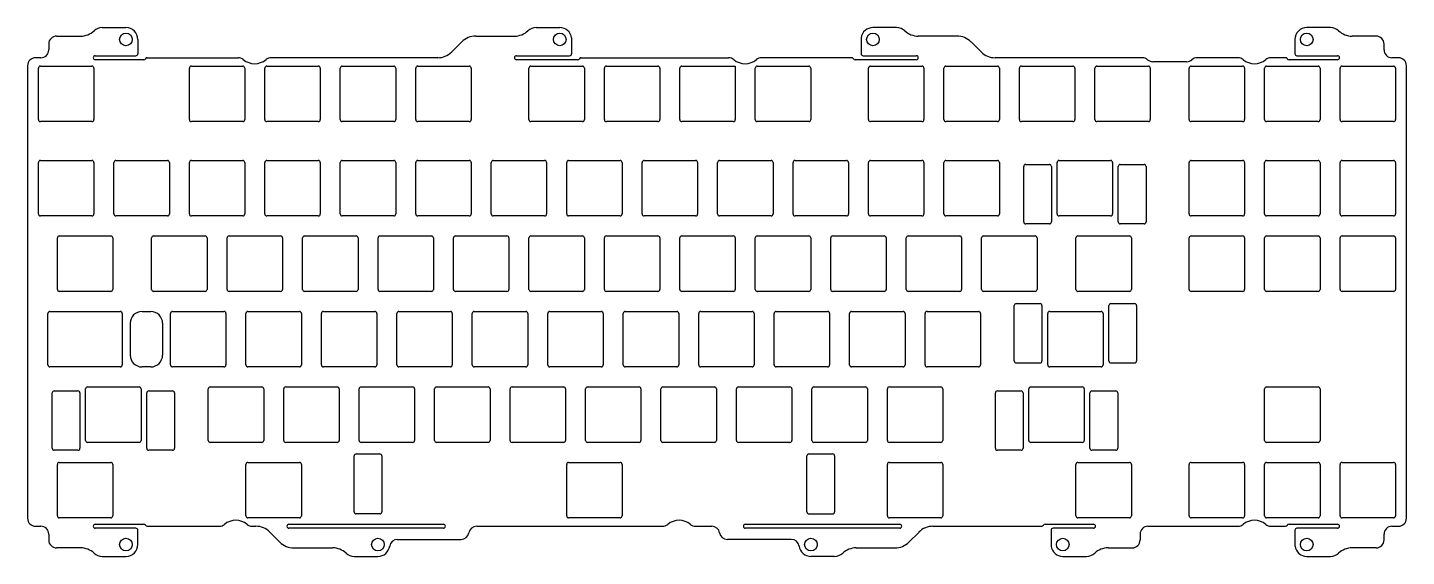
# Model space of a CAD drawing. Extents: x 0 to 348, y -126 to 7.
import ezdxf

# ---------------------------------------------------------------- set-up
doc = ezdxf.new("R2010")
doc.units = 0
doc.layers.get('0').update_dxf_attribs({"linetype": 'continuous'})

# ---------------------------------------------------------------- blocks, each defined once
blk = doc.blocks.new('FACEFEAT')
at = {"color": 0}
for p, q in [((18.61, 7.21), (24.61, 7.21)), ((128.15, 7.21), (134.15, 7.21)), ((219.19, 7.21), (213.19, 7.21)), ((328.73, 7.21), (322.73, 7.21)), ((7.11, 5.06), (13.16, 5.06)), ((27.61, 4.21), (27.61, 0.6)), ((106.85, 1.07), (109.38, 3.6)), ((112.91, 5.06), (122.7, 5.06)), ((137.12, 4.63), (137.12, 0.6)), ((210.22, 4.63), (210.22, 0.6)), ((234.42, 5.06), (224.64, 5.06)), ((240.49, 1.07), (237.96, 3.6)), ((319.73, 4.21), (319.73, 0.6)), ((340.23, 5.06), (334.18, 5.06)), ((5.11, 3.06), (5.11, 1.6)), ((16.85, 0.1), (27.11, 0.1)), ((123.2, 0.1), (136.62, 0.1)), ((210.72, 0.1), (224.14, 0.1)), ((320.23, 0.1), (330.49, 0.1)), ((342.23, 1.6), (342.23, 3.06)), ((-0.23, -2.4), (-0.23, -116.66)), ((3.11, -0.4), (1.77, -0.4)), ((2.52, -16.02), (2.52, -3.02)), ((3.02, -2.52), (16.02, -2.52)), ((16.52, -3.02), (16.52, -16.02)), ((29.11, -0.9), (16.85, -0.9)), ((29.98, -0.4), (52.95, -0.4)), ((40.62, -16.02), (40.62, -3.02)), ((41.12, -2.52), (54.12, -2.52)), ((54.62, -3.02), (54.62, -16.02)), ((59.67, -16.02), (59.67, -3.02)), ((60.17, -2.52), (73.17, -2.52)), ((103.31, -0.4), (61.27, -0.4)), ((73.67, -3.02), (73.67, -16.02)), ((78.72, -16.02), (78.72, -3.02)), ((79.22, -2.52), (92.22, -2.52)), ((92.72, -3.02), (92.72, -16.02)), ((97.78, -16.02), (97.78, -3.02)), ((98.28, -2.52), (111.28, -2.52)), ((111.78, -3.02), (111.78, -16.02)), ((138.65, -0.9), (123.2, -0.9)), ((126.35, -16.02), (126.35, -3.02)), ((126.85, -2.52), (139.85, -2.52)), ((139.52, -0.4), (176.77, -0.4)), ((140.35, -3.02), (140.35, -16.02)), ((145.4, -16.02), (145.4, -3.02)), ((145.9, -2.52), (158.9, -2.52)), ((159.4, -3.02), (159.4, -16.02)), ((164.45, -16.02), (164.45, -3.02)), ((164.95, -2.52), (178.45, -2.52)), ((178.45, -2.52), (178.45, -16.02)), ((183.5, -16.02), (183.5, -3.02)), ((184, -2.52), (197, -2.52)), ((207.82, -0.4), (185.09, -0.4)), ((197.5, -3.02), (197.5, -16.02)), ((224.14, -0.9), (208.69, -0.9)), ((212.07, -16.02), (212.07, -3.02)), ((212.57, -2.52), (225.57, -2.52)), ((226.07, -3.02), (226.07, -16.02)), ((231.12, -16.02), (231.12, -3.02)), ((231.62, -2.52), (244.62, -2.52)), ((281.22, -0.4), (244.03, -0.4)), ((245.12, -3.02), (245.12, -16.02)), ((250.18, -16.02), (250.18, -3.02)), ((250.68, -2.52), (263.68, -2.52)), ((264.18, -3.02), (264.18, -16.02)), ((269.23, -16.02), (269.23, -3.02)), ((269.73, -2.52), (282.73, -2.52)), ((283.23, -3.02), (283.23, -16.02)), ((292.4, -1.4), (283.86, -1.4)), ((293.04, -16.02), (293.04, -3.02)), ((293.54, -2.52), (306.54, -2.52)), ((305.36, -0.4), (295.04, -0.4)), ((307.04, -3.02), (307.04, -16.02)), ((312.09, -16.02), (312.09, -3.02)), ((312.59, -2.52), (325.59, -2.52)), ((317.39, -0.4), (313.68, -0.4)), ((330.49, -0.9), (318.25, -0.9)), ((326.09, -3.02), (326.09, -16.02)), ((331.14, -16.02), (331.14, -3.02)), ((331.64, -2.52), (344.64, -2.52)), ((345.89, -0.4), (344.23, -0.4)), ((345.14, -3.02), (345.14, -16.02)), ((347.89, -116.66), (347.89, -2.4)), ((16.02, -16.53), (3.02, -16.53)), ((54.12, -16.53), (41.12, -16.53)), ((73.17, -16.53), (60.17, -16.53)), ((92.22, -16.53), (79.22, -16.53)), ((111.28, -16.53), (98.28, -16.53)), ((139.85, -16.53), (126.85, -16.53)), ((158.9, -16.53), (145.9, -16.53)), ((177.95, -16.53), (164.95, -16.53)), ((197, -16.53), (184, -16.53)), ((225.57, -16.53), (212.57, -16.53)), ((244.62, -16.53), (231.62, -16.53)), ((263.68, -16.53), (250.68, -16.53)), ((282.73, -16.53), (269.73, -16.53)), ((306.54, -16.53), (293.54, -16.53)), ((325.59, -16.53), (312.59, -16.53)), ((344.64, -16.53), (331.64, -16.53)), ((2.52, -39.84), (2.52, -26.84)), ((3.02, -26.34), (16.02, -26.34)), ((16.52, -26.84), (16.52, -39.84)), ((21.57, -39.84), (21.57, -26.84)), ((22.07, -26.34), (35.08, -26.34)), ((35.58, -26.84), (35.58, -39.84)), ((40.62, -39.84), (40.62, -26.84)), ((41.12, -26.34), (54.12, -26.34)), ((54.62, -26.84), (54.62, -39.84)), ((59.67, -39.84), (59.67, -26.84)), ((60.17, -26.34), (73.17, -26.34)), ((73.67, -26.84), (73.67, -39.84)), ((78.72, -39.84), (78.72, -26.84)), ((79.22, -26.34), (92.22, -26.34)), ((92.72, -26.84), (92.72, -39.84)), ((97.78, -39.84), (97.78, -26.84)), ((98.28, -26.34), (111.28, -26.34)), ((111.78, -26.84), (111.78, -39.84)), ((116.83, -39.84), (116.83, -26.84)), ((117.33, -26.34), (130.32, -26.34)), ((130.82, -26.84), (130.82, -39.84)), ((135.88, -39.84), (135.88, -26.84)), ((136.38, -26.34), (149.38, -26.34)), ((149.88, -26.84), (149.88, -39.84)), ((154.93, -39.84), (154.93, -26.84)), ((155.43, -26.34), (168.43, -26.34)), ((168.93, -26.84), (168.93, -39.84)), ((173.97, -39.84), (173.97, -26.84)), ((174.47, -26.34), (187.47, -26.34)), ((187.97, -26.84), (187.97, -39.84)), ((193.03, -39.84), (193.03, -26.84)), ((193.53, -26.34), (206.53, -26.34)), ((207.02, -26.84), (207.02, -39.84)), ((212.07, -39.84), (212.07, -26.84)), ((212.57, -26.34), (225.57, -26.34)), ((226.07, -26.84), (226.07, -39.84)), ((231.12, -39.84), (231.12, -26.84)), ((231.62, -26.34), (244.62, -26.34)), ((245.12, -26.84), (245.12, -39.84)), ((251.26, -41.84), (251.26, -27.84)), ((251.76, -27.34), (257.76, -27.34)), ((258.26, -27.84), (258.26, -41.84)), ((259.7, -39.84), (259.7, -26.84)), ((260.2, -26.34), (273.2, -26.34)), ((273.7, -26.84), (273.7, -39.84)), ((275.14, -41.84), (275.14, -27.84)), ((275.64, -27.34), (281.64, -27.34)), ((282.14, -27.84), (282.14, -41.84)), ((293.04, -39.84), (293.04, -26.84)), ((293.54, -26.34), (306.54, -26.34)), ((307.04, -26.84), (307.04, -39.84)), ((312.09, -39.84), (312.09, -26.84)), ((312.59, -26.34), (325.59, -26.34)), ((326.09, -26.84), (326.09, -39.84)), ((331.14, -39.84), (331.14, -26.84)), ((331.64, -26.34), (344.64, -26.34)), ((345.14, -26.84), (345.14, -39.84)), ((16.02, -40.34), (3.02, -40.34)), ((35.08, -40.34), (22.07, -40.34)), ((54.12, -40.34), (41.12, -40.34)), ((73.17, -40.34), (60.17, -40.34)), ((92.22, -40.34), (79.22, -40.34)), ((111.28, -40.34), (98.28, -40.34)), ((130.32, -40.34), (117.33, -40.34)), ((149.38, -40.34), (136.38, -40.34)), ((168.43, -40.34), (155.43, -40.34)), ((187.47, -40.34), (174.47, -40.34)), ((206.53, -40.34), (193.53, -40.34)), ((225.57, -40.34), (212.57, -40.34)), ((244.62, -40.34), (231.62, -40.34)), ((273.2, -40.34), (260.2, -40.34)), ((306.54, -40.34), (293.54, -40.34)), ((325.59, -40.34), (312.59, -40.34)), ((344.64, -40.34), (331.64, -40.34)), ((257.76, -42.34), (251.76, -42.34)), ((281.64, -42.34), (275.64, -42.34)), ((7.29, -58.89), (7.29, -45.89)), ((7.79, -45.39), (20.79, -45.39)), ((21.29, -45.89), (21.29, -58.89)), ((31.1, -58.89), (31.1, -45.89)), ((31.6, -45.39), (44.6, -45.39)), ((45.1, -45.89), (45.1, -58.89)), ((50.15, -58.89), (50.15, -45.89)), ((50.65, -45.39), (63.65, -45.39)), ((64.15, -45.89), (64.15, -58.89)), ((69.2, -58.89), (69.2, -45.89)), ((69.7, -45.39), (82.7, -45.39)), ((83.2, -45.89), (83.2, -58.89)), ((88.25, -58.89), (88.25, -45.89)), ((88.75, -45.39), (101.75, -45.39)), ((102.25, -45.89), (102.25, -58.89)), ((107.3, -58.89), (107.3, -45.89)), ((107.8, -45.39), (120.8, -45.39)), ((121.3, -45.89), (121.3, -58.89)), ((126.35, -58.89), (126.35, -45.89)), ((126.85, -45.39), (139.85, -45.39)), ((140.35, -45.89), (140.35, -58.89)), ((145.4, -58.89), (145.4, -45.89)), ((145.9, -45.39), (158.9, -45.39)), ((159.4, -45.89), (159.4, -58.89)), ((164.45, -58.89), (164.45, -45.89)), ((164.95, -45.39), (177.95, -45.39)), ((178.45, -45.89), (178.45, -58.89)), ((183.5, -58.89), (183.5, -45.89)), ((184, -45.39), (197, -45.39)), ((197.5, -45.89), (197.5, -58.89)), ((202.55, -58.89), (202.55, -45.89)), ((203.05, -45.39), (216.05, -45.39)), ((216.55, -45.89), (216.55, -58.89)), ((221.6, -58.89), (221.6, -45.89)), ((222.1, -45.39), (235.1, -45.39)), ((235.6, -45.89), (235.6, -58.89)), ((240.65, -58.89), (240.65, -45.89)), ((241.15, -45.39), (254.15, -45.39)), ((254.65, -45.89), (254.65, -58.89)), ((264.46, -58.89), (264.46, -45.89)), ((264.96, -45.39), (277.96, -45.39)), ((278.46, -45.89), (278.46, -58.89)), ((293.04, -58.89), (293.04, -45.89)), ((293.54, -45.39), (306.54, -45.39)), ((307.04, -45.89), (307.04, -58.89)), ((312.09, -58.89), (312.09, -45.89)), ((312.59, -45.39), (325.59, -45.39)), ((326.09, -45.89), (326.09, -58.89)), ((331.14, -58.89), (331.14, -45.89)), ((331.64, -45.39), (344.64, -45.39)), ((345.14, -45.89), (345.14, -58.89)), ((20.79, -59.39), (7.79, -59.39)), ((44.6, -59.39), (31.6, -59.39)), ((63.65, -59.39), (50.65, -59.39)), ((82.7, -59.39), (69.7, -59.39)), ((101.75, -59.39), (88.75, -59.39)), ((120.8, -59.39), (107.8, -59.39)), ((139.85, -59.39), (126.85, -59.39)), ((158.9, -59.39), (145.9, -59.39)), ((177.95, -59.39), (164.95, -59.39)), ((197, -59.39), (184, -59.39)), ((216.05, -59.39), (203.05, -59.39)), ((235.1, -59.39), (222.1, -59.39)), ((254.15, -59.39), (241.15, -59.39)), ((249.38, -62.44), (255.38, -62.44)), ((277.96, -59.39), (264.96, -59.39)), ((273.26, -62.44), (279.26, -62.44)), ((306.54, -59.39), (293.54, -59.39)), ((325.59, -59.39), (312.59, -59.39)), ((344.64, -59.39), (331.64, -59.39)), ((4.91, -77.94), (4.91, -64.94)), ((5.41, -64.44), (23.17, -64.44)), ((23.67, -64.94), (23.67, -77.94)), ((28.67, -64.44), (30.86, -64.44)), ((35.86, -77.94), (35.86, -64.94)), ((36.36, -64.44), (49.36, -64.44)), ((49.86, -64.94), (49.86, -77.94)), ((54.91, -77.94), (54.91, -64.94)), ((55.41, -64.44), (68.41, -64.44)), ((68.91, -64.94), (68.91, -77.94)), ((73.96, -77.94), (73.96, -64.94)), ((74.46, -64.44), (87.46, -64.44)), ((87.96, -64.94), (87.96, -77.94)), ((93.01, -77.94), (93.01, -64.94)), ((93.51, -64.44), (106.51, -64.44)), ((107.01, -64.94), (107.01, -77.94)), ((112.06, -77.94), (112.06, -64.94)), ((112.56, -64.44), (125.56, -64.44)), ((126.06, -64.94), (126.06, -77.94)), ((131.11, -77.94), (131.11, -64.94)), ((131.61, -64.44), (144.61, -64.44)), ((145.11, -64.94), (145.11, -77.94)), ((150.16, -77.94), (150.16, -64.94)), ((150.66, -64.44), (163.66, -64.44)), ((164.16, -64.94), (164.16, -77.94)), ((169.21, -77.94), (169.21, -64.94)), ((169.71, -64.44), (182.71, -64.44)), ((183.21, -64.94), (183.21, -77.94)), ((188.26, -77.94), (188.26, -64.94)), ((188.76, -64.44), (201.76, -64.44)), ((202.26, -64.94), (202.26, -77.94)), ((207.31, -77.94), (207.31, -64.94)), ((207.81, -64.44), (220.81, -64.44)), ((221.31, -64.94), (221.31, -77.94)), ((226.36, -77.94), (226.36, -64.94)), ((226.86, -64.44), (239.86, -64.44)), ((240.36, -64.94), (240.36, -77.94)), ((248.88, -76.94), (248.88, -62.94)), ((255.88, -62.94), (255.88, -76.94)), ((257.32, -77.94), (257.32, -64.94)), ((257.82, -64.44), (270.82, -64.44)), ((271.32, -64.94), (271.32, -77.94)), ((272.76, -76.94), (272.76, -62.94)), ((279.76, -62.94), (279.76, -76.94)), ((25.67, -67.44), (25.67, -75.44)), ((33.86, -67.44), (33.86, -75.44)), ((23.17, -78.44), (5.41, -78.44)), ((30.86, -78.44), (28.67, -78.44)), ((49.36, -78.44), (36.36, -78.44)), ((68.41, -78.44), (55.41, -78.44)), ((87.46, -78.44), (74.46, -78.44)), ((106.51, -78.44), (93.51, -78.44)), ((125.56, -78.44), (112.56, -78.44)), ((144.61, -78.44), (131.61, -78.44)), ((163.66, -78.44), (150.66, -78.44)), ((182.71, -78.44), (169.71, -78.44)), ((201.76, -78.44), (188.76, -78.44)), ((220.81, -78.44), (207.81, -78.44)), ((239.86, -78.44), (226.86, -78.44)), ((249.38, -77.44), (255.38, -77.44)), ((270.82, -78.44), (257.82, -78.44)), ((273.26, -77.44), (279.26, -77.44)), ((14.93, -83.49), (27.93, -83.49)), ((45.89, -83.49), (58.89, -83.49)), ((64.94, -83.49), (77.94, -83.49)), ((83.99, -83.49), (96.99, -83.49)), ((103.04, -83.49), (116.04, -83.49)), ((122.09, -83.49), (135.09, -83.49)), ((141.14, -83.49), (154.14, -83.49)), ((160.19, -83.49), (173.19, -83.49)), ((179.24, -83.49), (192.24, -83.49)), ((198.29, -83.49), (211.29, -83.49)), ((217.34, -83.49), (230.34, -83.49)), ((253.06, -83.49), (266.06, -83.49)), ((312.59, -83.49), (325.59, -83.49)), ((5.99, -98.99), (5.99, -84.99)), ((6.49, -84.49), (12.49, -84.49)), ((12.99, -84.99), (12.99, -98.99)), ((14.43, -96.99), (14.43, -83.99)), ((28.43, -83.99), (28.43, -96.99)), ((29.87, -98.99), (29.87, -84.99)), ((30.37, -84.49), (36.37, -84.49)), ((36.87, -84.99), (36.87, -98.99)), ((45.39, -96.99), (45.39, -83.99)), ((59.39, -83.99), (59.39, -96.99)), ((64.44, -96.99), (64.44, -83.99)), ((78.44, -83.99), (78.44, -96.99)), ((83.49, -96.99), (83.49, -83.99)), ((97.49, -83.99), (97.49, -96.99)), ((102.54, -96.99), (102.54, -83.99)), ((116.54, -83.99), (116.54, -96.99)), ((121.59, -96.99), (121.59, -83.99)), ((135.59, -83.99), (135.59, -96.99)), ((140.64, -96.99), (140.64, -83.99)), ((154.64, -83.99), (154.64, -96.99)), ((159.69, -96.99), (159.69, -83.99)), ((173.69, -83.99), (173.69, -96.99)), ((178.74, -96.99), (178.74, -83.99)), ((192.74, -83.99), (192.74, -96.99)), ((197.79, -96.99), (197.79, -83.99)), ((211.79, -83.99), (211.79, -96.99)), ((216.84, -96.99), (216.84, -83.99)), ((230.84, -83.99), (230.84, -96.99)), ((244.12, -98.99), (244.12, -84.99)), ((244.62, -84.49), (250.62, -84.49)), ((251.12, -84.99), (251.12, -98.99)), ((252.56, -96.99), (252.56, -83.99)), ((266.56, -83.99), (266.56, -96.99)), ((267.99, -98.99), (267.99, -84.99)), ((268.49, -84.49), (274.49, -84.49)), ((274.99, -84.99), (274.99, -98.99)), ((312.09, -96.99), (312.09, -83.99)), ((326.09, -83.99), (326.09, -96.99)), ((12.49, -99.49), (6.49, -99.49)), ((27.93, -97.49), (14.93, -97.49)), ((36.37, -99.49), (30.37, -99.49)), ((58.89, -97.49), (45.89, -97.49)), ((77.94, -97.49), (64.94, -97.49)), ((82.22, -115.04), (82.22, -100.91)), ((82.72, -100.41), (88.72, -100.41)), ((96.99, -97.49), (83.99, -97.49)), ((89.22, -100.91), (89.22, -115.04)), ((116.04, -97.49), (103.04, -97.49)), ((135.09, -97.49), (122.09, -97.49)), ((154.14, -97.49), (141.14, -97.49)), ((173.19, -97.49), (160.19, -97.49)), ((192.24, -97.49), (179.24, -97.49)), ((196.53, -115.04), (196.53, -100.91)), ((197.03, -100.41), (203.03, -100.41)), ((211.29, -97.49), (198.29, -97.49)), ((203.53, -100.91), (203.53, -115.04)), ((230.34, -97.49), (217.34, -97.49)), ((250.62, -99.49), (244.62, -99.49)), ((266.06, -97.49), (253.06, -97.49)), ((274.49, -99.49), (268.49, -99.49)), ((325.59, -97.49), (312.59, -97.49)), ((7.29, -116.04), (7.29, -103.04)), ((7.79, -102.54), (20.79, -102.54)), ((21.29, -103.04), (21.29, -116.04)), ((54.91, -116.04), (54.91, -103.04)), ((55.41, -102.54), (68.41, -102.54)), ((68.91, -103.04), (68.91, -116.04)), ((135.88, -116.04), (135.88, -103.04)), ((136.38, -102.54), (149.38, -102.54)), ((149.88, -103.04), (149.88, -116.04)), ((216.84, -116.04), (216.84, -103.04)), ((217.34, -102.54), (230.34, -102.54)), ((230.84, -103.04), (230.84, -116.04)), ((264.46, -116.04), (264.46, -103.04)), ((264.96, -102.54), (277.96, -102.54)), ((278.46, -103.04), (278.46, -116.04)), ((293.04, -116.04), (293.04, -103.04)), ((293.54, -102.54), (306.54, -102.54)), ((307.04, -103.04), (307.04, -116.04)), ((312.09, -116.04), (312.09, -103.04)), ((312.59, -102.54), (325.59, -102.54)), ((326.09, -103.04), (326.09, -116.04)), ((331.14, -116.04), (331.14, -103.04)), ((331.64, -102.54), (344.64, -102.54)), ((345.14, -103.04), (345.14, -116.04)), ((20.79, -116.54), (7.79, -116.54)), ((16.85, -118.16), (29.08, -118.16)), ((68.41, -116.54), (55.41, -116.54)), ((65.77, -118.16), (104.77, -118.16)), ((88.72, -115.54), (82.72, -115.54)), ((149.38, -116.54), (136.38, -116.54)), ((180.98, -118.16), (219.98, -118.16)), ((197.03, -115.54), (203.03, -115.54)), ((230.34, -116.54), (217.34, -116.54)), ((256.67, -118.16), (268.9, -118.16)), ((277.96, -116.54), (264.96, -116.54)), ((306.54, -116.54), (293.54, -116.54)), ((325.59, -116.54), (312.59, -116.54)), ((318.25, -118.16), (330.49, -118.16)), ((344.64, -116.54), (331.64, -116.54)), ((1.77, -118.66), (3.11, -118.66)), ((5.11, -120.66), (5.11, -122.12)), ((27.11, -119.16), (16.85, -119.16)), ((27.61, -123.27), (27.61, -119.66)), ((29.95, -118.66), (48.19, -118.66)), ((56.5, -118.66), (57.39, -118.66)), ((63.45, -122.66), (60.92, -120.13)), ((104.77, -119.16), (65.77, -119.16)), ((113.16, -118.66), (160.1, -118.66)), ((168.42, -118.66), (172.53, -118.66)), ((219.98, -119.16), (180.98, -119.16)), ((222.3, -122.66), (224.83, -120.13)), ((228.36, -118.66), (255.8, -118.66)), ((258.17, -119.66), (258.17, -123.69)), ((268.9, -119.16), (258.67, -119.16)), ((280.64, -120.66), (280.64, -122.12)), ((282.64, -118.66), (305.36, -118.66)), ((313.68, -118.66), (317.39, -118.66)), ((319.75, -119.66), (319.75, -123.69)), ((330.49, -119.16), (320.25, -119.16)), ((342.23, -122.12), (342.23, -120.66)), ((344.23, -118.66), (345.89, -118.66)), ((13.16, -124.12), (7.11, -124.12)), ((66.99, -124.12), (76.77, -124.12)), ((93.18, -121.97), (109.22, -121.97)), ((192.57, -121.97), (176.46, -121.97)), ((208.98, -124.12), (218.76, -124.12)), ((272.59, -124.12), (278.64, -124.12)), ((340.23, -124.12), (334.18, -124.12)), ((18.61, -126.27), (24.61, -126.27)), ((82.22, -126.27), (88.22, -126.27)), ((203.53, -126.27), (197.53, -126.27)), ((261.14, -126.27), (267.14, -126.27)), ((322.73, -126.27), (328.73, -126.27))]:
    blk.add_line(p, q, dxfattribs=at)
for centre in [(24.61, 4.21), (134.15, 4.21), (213.19, 4.21), (322.73, 4.21), (24.61, -123.27), (88.22, -123.27), (197.53, -123.27), (261.14, -123.27), (322.73, -123.27)]:
    blk.add_circle(centre, 1.6, dxfattribs=at)
for centre, radius, start, end in [((18.61, 4.21), 3, 90, 132.9959), ((24.61, 4.21), 3, 0, 90), ((128.15, 4.21), 3, 90, 132.9959), ((134.15, 4.21), 3, 7.9948, 90), ((213.19, 4.21), 3, 90, 172.0052), ((219.19, 4.21), 3, 47.0041, 90), ((322.73, 4.21), 3, 90, -180), ((328.73, 4.21), 3, 47.0041, 90), ((7.11, 3.06), 2, 90, 180), ((13.16, 10.06), 5, -90, -47.0041), ((112.91, 0.06), 5, 90, 135), ((122.7, 10.06), 5, -90, -47.0041), ((224.64, 10.06), 5, -132.9959, -90), ((234.42, 0.06), 5, 45, 90), ((334.18, 10.06), 5, -132.9959, -90), ((340.23, 3.06), 2, 0, 90), ((3.11, 1.6), 2, -90, 0), ((16.85, -0.4), 0.5, 90, -90), ((27.11, 0.6), 0.5, -90, 0), ((103.31, 4.6), 5, -90, -45), ((123.2, -0.4), 0.5, 90, -90), ((136.62, 0.6), 0.5, -90, 0), ((210.72, 0.6), 0.5, -180, -90), ((224.14, -0.4), 0.5, -90, 90), ((244.03, 4.6), 5, -135, -90), ((320.23, 0.6), 0.5, -180, -90), ((330.49, -0.4), 0.5, -90, 90), ((344.23, 1.6), 2, -180, -90), ((1.77, -2.4), 2, 90, -180), ((3.02, -3.02), 0.5, 90, -180), ((16.02, -3.02), 0.5, 0, 90), ((29.11, -0.4), 0.5, -90, -30), ((29.98, -0.9), 0.5, 90, 150), ((41.12, -3.02), 0.5, 90, -180), ((52.95, -2.4), 2, 50.2203, 90), ((54.12, -3.02), 0.5, 0, 90), ((57.11, 2.6), 4.5, -129.7797, -50.2203), ((60.17, -3.02), 0.5, 90, -180), ((61.27, -2.4), 2, 90, 129.7797), ((73.17, -3.02), 0.5, 0, 90), ((79.22, -3.02), 0.5, 90, -180), ((92.22, -3.02), 0.5, 0, 90), ((98.28, -3.02), 0.5, 90, -180), ((111.28, -3.02), 0.5, 0, 90), ((126.85, -3.02), 0.5, 90, -180), ((138.65, -0.4), 0.5, -90, -30), ((139.52, -0.9), 0.5, 90, 150), ((139.85, -3.02), 0.5, 0, 90), ((145.9, -3.02), 0.5, 90, -180), ((158.9, -3.02), 0.5, 0, 90), ((164.95, -3.02), 0.5, 90, -180), ((176.77, -2.4), 2, 50.2203, 90), ((180.93, 2.6), 4.5, -129.7797, -50.2203), ((184, -3.02), 0.5, 90, -180), ((185.09, -2.4), 2, 90, 129.7797), ((197, -3.02), 0.5, 0, 90), ((207.82, -0.9), 0.5, 30, 90), ((208.69, -0.4), 0.5, -150, -90), ((212.57, -3.02), 0.5, 90, -180), ((225.57, -3.02), 0.5, 0, 90), ((231.62, -3.02), 0.5, 90, -180), ((244.62, -3.02), 0.5, 0, 90), ((250.68, -3.02), 0.5, 90, -180), ((263.68, -3.02), 0.5, 0, 90), ((269.73, -3.02), 0.5, 90, -180), ((281.22, -2.4), 2, 48.5904, 90), ((283.86, 0.6), 2, -131.4096, -90), ((282.73, -3.02), 0.5, 0, 90), ((292.4, 0.6), 2, -90, -48.5904), ((293.54, -3.02), 0.5, 90, -180), ((295.04, -2.4), 2, 90, 131.4096), ((305.36, -2.4), 2, 50.2203, 90), ((306.54, -3.02), 0.5, 0, 90), ((309.52, 2.6), 4.5, -129.7797, -50.2203), ((312.59, -3.02), 0.5, 90, -180), ((313.68, -2.4), 2, 90, 129.7797), ((317.39, -0.9), 0.5, 30, 90), ((318.25, -0.4), 0.5, -150, -90), ((325.59, -3.02), 0.5, 0, 90), ((331.64, -3.02), 0.5, 90, -180), ((344.64, -3.02), 0.5, 0, 90), ((345.89, -2.4), 2, 0, 90), ((3.02, -16.02), 0.5, -180, -90), ((16.02, -16.02), 0.5, -90, 0), ((41.12, -16.02), 0.5, -180, -90), ((54.12, -16.02), 0.5, -90, 0), ((60.17, -16.02), 0.5, -180, -90), ((73.17, -16.02), 0.5, -90, 0), ((79.22, -16.02), 0.5, -180, -90), ((92.22, -16.02), 0.5, -90, 0), ((98.28, -16.02), 0.5, -180, -90), ((111.28, -16.02), 0.5, -90, 0), ((126.85, -16.02), 0.5, -180, -90), ((139.85, -16.02), 0.5, -90, 0), ((145.9, -16.02), 0.5, -180, -90), ((158.9, -16.02), 0.5, -90, 0), ((164.95, -16.02), 0.5, -180, -90), ((177.95, -16.02), 0.5, -90, 0), ((184, -16.02), 0.5, -180, -90), ((197, -16.02), 0.5, -90, 0), ((212.57, -16.02), 0.5, -180, -90), ((225.57, -16.02), 0.5, -90, 0), ((231.62, -16.02), 0.5, -180, -90), ((244.62, -16.02), 0.5, -90, 0), ((250.68, -16.02), 0.5, -180, -90), ((263.68, -16.02), 0.5, -90, 0), ((269.73, -16.02), 0.5, -180, -90), ((282.73, -16.02), 0.5, -90, 0), ((293.54, -16.02), 0.5, -180, -90), ((306.54, -16.02), 0.5, -90, 0), ((312.59, -16.02), 0.5, -180, -90), ((325.59, -16.02), 0.5, -90, 0), ((331.64, -16.02), 0.5, -180, -90), ((344.64, -16.02), 0.5, -90, 0), ((3.02, -26.84), 0.5, 90, -180), ((16.02, -26.84), 0.5, 0, 90), ((22.07, -26.84), 0.5, 90, -180), ((35.08, -26.84), 0.5, 0, 90), ((41.12, -26.84), 0.5, 90, -180), ((54.12, -26.84), 0.5, 0, 90), ((60.17, -26.84), 0.5, 90, -180), ((73.17, -26.84), 0.5, 0, 90), ((79.22, -26.84), 0.5, 90, -180), ((92.22, -26.84), 0.5, 0, 90), ((98.28, -26.84), 0.5, 90, -180), ((111.28, -26.84), 0.5, 0, 90), ((117.33, -26.84), 0.5, 90, -180), ((130.32, -26.84), 0.5, 0, 90), ((136.38, -26.84), 0.5, 90, -180), ((149.38, -26.84), 0.5, 0, 90), ((155.43, -26.84), 0.5, 90, -180), ((168.43, -26.84), 0.5, 0, 90), ((174.47, -26.84), 0.5, 90, -180), ((187.47, -26.84), 0.5, 0, 90), ((193.53, -26.84), 0.5, 90, -180), ((206.53, -26.84), 0.5, 0, 90), ((212.57, -26.84), 0.5, 90, -180), ((225.57, -26.84), 0.5, 0, 90), ((231.62, -26.84), 0.5, 90, -180), ((244.62, -26.84), 0.5, 0, 90), ((251.76, -27.84), 0.5, 90, -180), ((257.76, -27.84), 0.5, 0, 90), ((260.2, -26.84), 0.5, 90, -180), ((273.2, -26.84), 0.5, 0, 90), ((275.64, -27.84), 0.5, 90, -180), ((281.64, -27.84), 0.5, 0, 90), ((293.54, -26.84), 0.5, 90, -180), ((306.54, -26.84), 0.5, 0, 90), ((312.59, -26.84), 0.5, 90, -180), ((325.59, -26.84), 0.5, 0, 90), ((331.64, -26.84), 0.5, 90, -180), ((344.64, -26.84), 0.5, 0, 90), ((3.02, -39.84), 0.5, -180, -90), ((16.02, -39.84), 0.5, -90, 0), ((22.07, -39.84), 0.5, 180, -90), ((35.08, -39.84), 0.5, -90, 0), ((41.12, -39.84), 0.5, 180, -90), ((54.12, -39.84), 0.5, -90, 0), ((60.17, -39.84), 0.5, 180, -90), ((73.17, -39.84), 0.5, -90, 0), ((79.22, -39.84), 0.5, 180, -90), ((92.22, -39.84), 0.5, -90, 0), ((98.28, -39.84), 0.5, 180, -90), ((111.28, -39.84), 0.5, -90, 0), ((117.33, -39.84), 0.5, 180, -90), ((130.32, -39.84), 0.5, -90, 0), ((136.38, -39.84), 0.5, -180, -90), ((149.38, -39.84), 0.5, -90, 0), ((155.43, -39.84), 0.5, -180, -90), ((168.43, -39.84), 0.5, -90, 0), ((174.47, -39.84), 0.5, 180, -90), ((187.47, -39.84), 0.5, -90, 0), ((193.53, -39.84), 0.5, 180, -90), ((206.53, -39.84), 0.5, -90, 0), ((212.57, -39.84), 0.5, 180, -90), ((225.57, -39.84), 0.5, -90, 0), ((231.62, -39.84), 0.5, 180, -90), ((244.62, -39.84), 0.5, -90, 0), ((260.2, -39.84), 0.5, -180, -90), ((273.2, -39.84), 0.5, -90, 0), ((293.54, -39.84), 0.5, -180, -90), ((306.54, -39.84), 0.5, -90, 0), ((312.59, -39.84), 0.5, -180, -90), ((325.59, -39.84), 0.5, -90, 0), ((331.64, -39.84), 0.5, -180, -90), ((344.64, -39.84), 0.5, -90, 0), ((251.76, -41.84), 0.5, -180, -90), ((257.76, -41.84), 0.5, -90, 0), ((275.64, -41.84), 0.5, -180, -90), ((281.64, -41.84), 0.5, -90, 0), ((7.79, -45.89), 0.5, 90, -180), ((20.79, -45.89), 0.5, 0, 90), ((31.6, -45.89), 0.5, 90, -180), ((44.6, -45.89), 0.5, 0, 90), ((50.65, -45.89), 0.5, 90, -180), ((63.65, -45.89), 0.5, 0, 90), ((69.7, -45.89), 0.5, 90, -180), ((82.7, -45.89), 0.5, 0, 90), ((88.75, -45.89), 0.5, 90, -180), ((101.75, -45.89), 0.5, 0, 90), ((107.8, -45.89), 0.5, 90, -180), ((120.8, -45.89), 0.5, 0, 90), ((126.85, -45.89), 0.5, 90, -180), ((139.85, -45.89), 0.5, 0, 90), ((145.9, -45.89), 0.5, 90, -180), ((158.9, -45.89), 0.5, 0, 90), ((164.95, -45.89), 0.5, 90, -180), ((177.95, -45.89), 0.5, 0, 90), ((184, -45.89), 0.5, 90, -180), ((197, -45.89), 0.5, 0, 90), ((203.05, -45.89), 0.5, 90, -180), ((216.05, -45.89), 0.5, 0, 90), ((222.1, -45.89), 0.5, 90, 180), ((235.1, -45.89), 0.5, 0, 90), ((241.15, -45.89), 0.5, 90, 180), ((254.15, -45.89), 0.5, 0, 90), ((264.96, -45.89), 0.5, 90, -180), ((277.96, -45.89), 0.5, 0, 90), ((293.54, -45.89), 0.5, 90, -180), ((306.54, -45.89), 0.5, 0, 90), ((312.59, -45.89), 0.5, 90, -180), ((325.59, -45.89), 0.5, 0, 90), ((331.64, -45.89), 0.5, 90, -180), ((344.64, -45.89), 0.5, 0, 90), ((7.79, -58.89), 0.5, -180, -90), ((20.79, -58.89), 0.5, -90, 0), ((31.6, -58.89), 0.5, -180, -90), ((44.6, -58.89), 0.5, -90, 0), ((50.65, -58.89), 0.5, -180, -90), ((63.65, -58.89), 0.5, -90, 0), ((69.7, -58.89), 0.5, -180, -90), ((82.7, -58.89), 0.5, -90, 0), ((88.75, -58.89), 0.5, -180, -90), ((101.75, -58.89), 0.5, -90, 0), ((107.8, -58.89), 0.5, -180, -90), ((120.8, -58.89), 0.5, -90, 0), ((126.85, -58.89), 0.5, -180, -90), ((139.85, -58.89), 0.5, -90, 0), ((145.9, -58.89), 0.5, -180, -90), ((158.9, -58.89), 0.5, -90, 0), ((164.95, -58.89), 0.5, 180, -90), ((177.95, -58.89), 0.5, -90, 0), ((184, -58.89), 0.5, 180, -90), ((197, -58.89), 0.5, -90, 0), ((203.05, -58.89), 0.5, 180, -90), ((216.05, -58.89), 0.5, -90, 0), ((222.1, -58.89), 0.5, 180, -90), ((235.1, -58.89), 0.5, -90, 0), ((241.15, -58.89), 0.5, 180, -90), ((254.15, -58.89), 0.5, -90, 0), ((264.96, -58.89), 0.5, -180, -90), ((277.96, -58.89), 0.5, -90, 0), ((293.54, -58.89), 0.5, -180, -90), ((306.54, -58.89), 0.5, -90, 0), ((312.59, -58.89), 0.5, -180, -90), ((325.59, -58.89), 0.5, -90, 0), ((331.64, -58.89), 0.5, -180, -90), ((344.64, -58.89), 0.5, -90, 0), ((249.38, -62.94), 0.5, 90, -180), ((255.38, -62.94), 0.5, 0, 90), ((273.26, -62.94), 0.5, 90, -180), ((279.26, -62.94), 0.5, 0, 90), ((5.41, -64.94), 0.5, 90, -180), ((23.17, -64.94), 0.5, 0, 90), ((28.67, -67.44), 3, 90, -180), ((30.86, -67.44), 3, 0, 90), ((36.36, -64.94), 0.5, 90, -180), ((49.36, -64.94), 0.5, 0, 90), ((55.41, -64.94), 0.5, 90, -180), ((68.41, -64.94), 0.5, 0, 90), ((74.46, -64.94), 0.5, 90, -180), ((87.46, -64.94), 0.5, 0, 90), ((93.51, -64.94), 0.5, 90, -180), ((106.51, -64.94), 0.5, 0, 90), ((112.56, -64.94), 0.5, 90, -180), ((125.56, -64.94), 0.5, 0, 90), ((131.61, -64.94), 0.5, 90, -180), ((144.61, -64.94), 0.5, 0, 90), ((150.66, -64.94), 0.5, 90, -180), ((163.66, -64.94), 0.5, 0, 90), ((169.71, -64.94), 0.5, 90, -180), ((182.71, -64.94), 0.5, 0, 90), ((188.76, -64.94), 0.5, 90, 180), ((201.76, -64.94), 0.5, 0, 90), ((207.81, -64.94), 0.5, 90, 180), ((220.81, -64.94), 0.5, 0, 90), ((226.86, -64.94), 0.5, 90, 180), ((239.86, -64.94), 0.5, 0, 90), ((257.82, -64.94), 0.5, 90, -180), ((270.82, -64.94), 0.5, 0, 90), ((28.67, -75.44), 3, -180, -90), ((30.86, -75.44), 3, -90, 0), ((5.41, -77.94), 0.5, -180, -90), ((23.17, -77.94), 0.5, -90, 0), ((36.36, -77.94), 0.5, -180, -90), ((49.36, -77.94), 0.5, -90, 0), ((55.41, -77.94), 0.5, -180, -90), ((68.41, -77.94), 0.5, -90, 0), ((74.46, -77.94), 0.5, -180, -90), ((87.46, -77.94), 0.5, -90, 0), ((93.51, -77.94), 0.5, -180, -90), ((106.51, -77.94), 0.5, -90, 0), ((112.56, -77.94), 0.5, -180, -90), ((125.56, -77.94), 0.5, -90, 0), ((131.61, -77.94), 0.5, -180, -90), ((144.61, -77.94), 0.5, -90, 0), ((150.66, -77.94), 0.5, -180, -90), ((163.66, -77.94), 0.5, -90, 0), ((169.71, -77.94), 0.5, 180, -90), ((182.71, -77.94), 0.5, -90, 0), ((188.76, -77.94), 0.5, 180, -90), ((201.76, -77.94), 0.5, -90, 0), ((207.81, -77.94), 0.5, 180, -90), ((220.81, -77.94), 0.5, -90, 0), ((226.86, -77.94), 0.5, 180, -90), ((239.86, -77.94), 0.5, -90, 0), ((249.38, -76.94), 0.5, -180, -90), ((255.38, -76.94), 0.5, -90, 0), ((257.82, -77.94), 0.5, -180, -90), ((270.82, -77.94), 0.5, -90, 0), ((273.26, -76.94), 0.5, -180, -90), ((279.26, -76.94), 0.5, -90, 0), ((14.93, -83.99), 0.5, 90, -180), ((27.93, -83.99), 0.5, 0, 90), ((45.89, -83.99), 0.5, 90, -180), ((58.89, -83.99), 0.5, 0, 90), ((64.94, -83.99), 0.5, 90, -180), ((77.94, -83.99), 0.5, 0, 90), ((83.99, -83.99), 0.5, 90, -180), ((96.99, -83.99), 0.5, 0, 90), ((103.04, -83.99), 0.5, 90, -180), ((116.04, -83.99), 0.5, 0, 90), ((122.09, -83.99), 0.5, 90, -180), ((135.09, -83.99), 0.5, 0, 90), ((141.14, -83.99), 0.5, 90, -180), ((154.14, -83.99), 0.5, 0, 90), ((160.19, -83.99), 0.5, 90, -180), ((173.19, -83.99), 0.5, 0, 90), ((179.24, -83.99), 0.5, 90, -180), ((192.24, -83.99), 0.5, 0, 90), ((198.29, -83.99), 0.5, 90, -180), ((211.29, -83.99), 0.5, 0, 90), ((217.34, -83.99), 0.5, 90, -180), ((230.34, -83.99), 0.5, 0, 90), ((253.06, -83.99), 0.5, 90, -180), ((266.06, -83.99), 0.5, 0, 90), ((312.59, -83.99), 0.5, 90, -180), ((325.59, -83.99), 0.5, 0, 90), ((6.49, -84.99), 0.5, 90, -180), ((12.49, -84.99), 0.5, 0, 90), ((30.37, -84.99), 0.5, 90, -180), ((36.37, -84.99), 0.5, 0, 90), ((244.62, -84.99), 0.5, 90, -180), ((250.62, -84.99), 0.5, 0, 90), ((268.49, -84.99), 0.5, 90, -180), ((274.49, -84.99), 0.5, 0, 90), ((14.93, -96.99), 0.5, -180, -90), ((27.93, -96.99), 0.5, -90, 0), ((45.89, -96.99), 0.5, 180, -90), ((58.89, -96.99), 0.5, -90, 0), ((64.94, -96.99), 0.5, 180, -90), ((77.94, -96.99), 0.5, -90, 0), ((83.99, -96.99), 0.5, -180, -90), ((96.99, -96.99), 0.5, -90, 0), ((103.04, -96.99), 0.5, -180, -90), ((116.04, -96.99), 0.5, -90, 0), ((122.09, -96.99), 0.5, -180, -90), ((135.09, -96.99), 0.5, -90, 0), ((141.14, -96.99), 0.5, -180, -90), ((154.14, -96.99), 0.5, -90, 0), ((160.19, -96.99), 0.5, -180, -90), ((173.19, -96.99), 0.5, -90, 0), ((179.24, -96.99), 0.5, 180, -90), ((192.24, -96.99), 0.5, -90, 0), ((198.29, -96.99), 0.5, 180, -90), ((211.29, -96.99), 0.5, -90, 0), ((217.34, -96.99), 0.5, 180, -90), ((230.34, -96.99), 0.5, -90, 0), ((253.06, -96.99), 0.5, -180, -90), ((266.06, -96.99), 0.5, -90, 0), ((312.59, -96.99), 0.5, -180, -90), ((325.59, -96.99), 0.5, -90, 0), ((6.49, -98.99), 0.5, -180, -90), ((12.49, -98.99), 0.5, -90, 0), ((30.37, -98.99), 0.5, -180, -90), ((36.37, -98.99), 0.5, -90, 0), ((82.72, -100.91), 0.5, 90, -180), ((88.72, -100.91), 0.5, 0, 90), ((197.03, -100.91), 0.5, 90, -180), ((203.03, -100.91), 0.5, 0, 90), ((244.62, -98.99), 0.5, -180, -90), ((250.62, -98.99), 0.5, -90, 0), ((268.49, -98.99), 0.5, -180, -90), ((274.49, -98.99), 0.5, -90, 0), ((7.79, -103.04), 0.5, 90, -180), ((20.79, -103.04), 0.5, 0, 90), ((55.41, -103.04), 0.5, 90, -180), ((68.41, -103.04), 0.5, 0, 90), ((136.38, -103.04), 0.5, 90, -180), ((149.38, -103.04), 0.5, 0, 90), ((217.34, -103.04), 0.5, 90, -180), ((230.34, -103.04), 0.5, 0, 90), ((264.96, -103.04), 0.5, 90, -180), ((277.96, -103.04), 0.5, 0, 90), ((293.54, -103.04), 0.5, 90, -180), ((306.54, -103.04), 0.5, 0, 90), ((312.59, -103.04), 0.5, 90, -180), ((325.59, -103.04), 0.5, 0, 90), ((331.64, -103.04), 0.5, 90, -180), ((344.64, -103.04), 0.5, 0, 90), ((1.77, -116.66), 2, -180, -90), ((7.79, -116.04), 0.5, -180, -90), ((16.85, -118.66), 0.5, 90, -90), ((20.79, -116.04), 0.5, -90, 0), ((29.08, -118.66), 0.5, 30, 90), ((48.19, -116.66), 2, -90, -50.2203), ((52.34, -121.66), 4.5, 50.2203, 129.7797), ((55.41, -116.04), 0.5, -180, -90), ((56.5, -116.66), 2, -129.7797, -90), ((65.77, -118.66), 0.5, 90, -90), ((68.41, -116.04), 0.5, -90, 0), ((82.72, -115.04), 0.5, -180, -90), ((88.72, -115.04), 0.5, -90, 0), ((104.77, -118.66), 0.5, -90, 90), ((136.38, -116.04), 0.5, -180, -90), ((149.38, -116.04), 0.5, -90, 0), ((160.1, -116.66), 2, -90, -50.2203), ((164.26, -121.66), 4.5, 50.2203, 129.7797), ((168.42, -116.66), 2, -129.7797, -90), ((180.98, -118.66), 0.5, 90, -90), ((197.03, -115.04), 0.5, -180, -90), ((203.03, -115.04), 0.5, -90, 0), ((217.34, -116.04), 0.5, -180, -90), ((219.98, -118.66), 0.5, -90, 90), ((230.34, -116.04), 0.5, -90, 0), ((256.67, -118.66), 0.5, 90, 150), ((264.96, -116.04), 0.5, -180, -90), ((268.9, -118.66), 0.5, -90, 90), ((277.96, -116.04), 0.5, -90, 0), ((293.54, -116.04), 0.5, -180, -90), ((305.36, -116.66), 2, -90, -50.2203), ((306.54, -116.04), 0.5, -90, 0), ((309.52, -121.66), 4.5, 50.2203, 129.7797), ((312.59, -116.04), 0.5, -180, -90), ((313.68, -116.66), 2, -129.7797, -90), ((318.25, -118.66), 0.5, 90, 150), ((325.59, -116.04), 0.5, -90, 0), ((330.49, -118.66), 0.5, -90, 90), ((331.64, -116.04), 0.5, -180, -90), ((344.64, -116.04), 0.5, -90, 0), ((345.89, -116.66), 2, -90, 0), ((3.11, -120.66), 2, 0, 90), ((27.11, -119.66), 0.5, 0, 90), ((29.95, -118.16), 0.5, -150, -90), ((57.39, -123.66), 5, 45, 90), ((109.22, -119.97), 2, -90, -10.012), ((113.16, -120.66), 2, 90, 169.988), ((172.53, -120.66), 2, 10.012, 90), ((176.46, -119.97), 2, -169.988, -90), ((228.36, -123.66), 5, 90, 135), ((255.8, -118.16), 0.5, -90, -30), ((258.67, -119.66), 0.5, 90, -180), ((282.64, -120.66), 2, 90, -180), ((317.39, -118.16), 0.5, -90, -30), ((320.25, -119.66), 0.5, 90, -180), ((344.23, -120.66), 2, 90, -180), ((7.11, -122.12), 2, -180, -90), ((13.16, -129.12), 5, 47.0041, 90), ((24.61, -123.27), 3, -90, 0), ((66.99, -119.12), 5, -135, -90), ((76.77, -129.12), 5, 47.0041, 90), ((88.22, -123.27), 3, -90, -7.9948), ((93.18, -123.97), 2, 90, 172.0052), ((192.57, -123.97), 2, 7.9948, 90), ((197.53, -123.27), 3, -172.0052, -90), ((208.98, -129.12), 5, 90, 132.9959), ((218.76, -119.12), 5, -90, -45), ((261.14, -123.27), 3, -172.0052, -90), ((272.59, -129.12), 5, 90, 132.9959), ((278.64, -122.12), 2, -90, 0), ((322.73, -123.27), 3, -172.0052, -90), ((334.18, -129.12), 5, 90, 132.9959), ((340.23, -122.12), 2, -90, 0), ((18.61, -123.27), 3, -132.9959, -90), ((82.22, -123.27), 3, -132.9959, -90), ((203.53, -123.27), 3, -90, -47.0041), ((267.14, -123.27), 3, -90, -47.0041), ((328.73, -123.27), 3, -90, -47.0041)]:
    blk.add_arc(centre, radius, start, end, dxfattribs=at)

msp = doc.modelspace()

# ---------------------------------------------------------------- block references
at = {"color": 0}
msp.add_blockref('FACEFEAT', (0, 0), dxfattribs=at)

doc.saveas('drawing.dxf')
